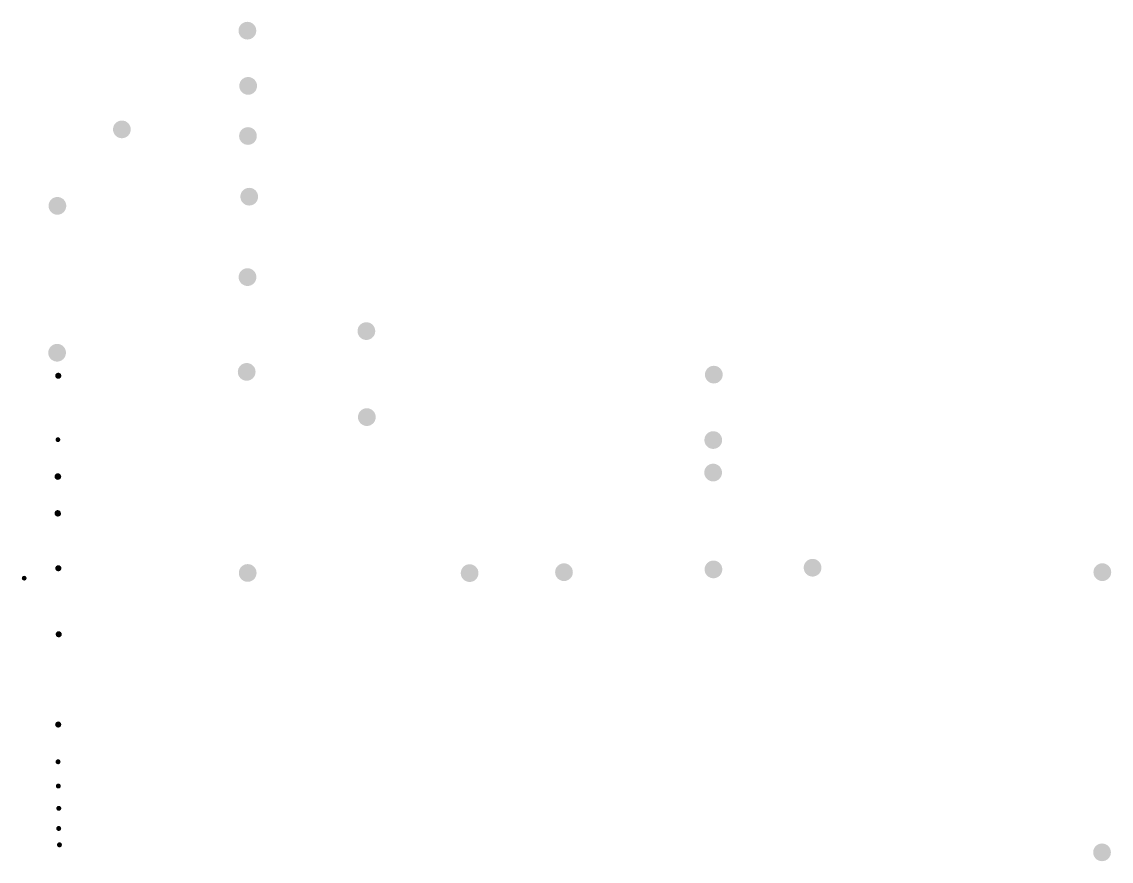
# Model space of a CAD drawing. Header units: millimetres. Extents: x 99 to 7319, y 9 to 3082.
# Drawn here: x 3757 to 7319, y 337 to 3082 of the extents above; entities that cross this region are included whole.
import ezdxf

# ---------------------------------------------------------------- set-up
doc = ezdxf.new("R2010")
doc.units = ezdxf.units.MM
doc.header["$MEASUREMENT"] = 0

msp = doc.modelspace()

# ---------------------------------------------------------------- hatches: boundary and pattern name
h = msp.add_hatch(color=256)
edge = h.paths.add_edge_path()
edge.add_arc((4494.6, 3052.8), 29, 0, 360)
h = msp.add_hatch(color=256)
edge = h.paths.add_edge_path()
edge.add_arc((4497.1, 2872.2), 29, 0, 360)
h = msp.add_hatch(color=256)
edge = h.paths.add_edge_path()
edge.add_arc((4084.3, 2730), 29, 90, 450)
h = msp.add_hatch(color=256)
edge = h.paths.add_edge_path()
edge.add_arc((4496.5, 2708.3), 29, 90, 450)
h = msp.add_hatch(color=256)
edge = h.paths.add_edge_path()
edge.add_arc((4500.6, 2509.9), 29, 0, 360)
h = msp.add_hatch(color=256)
edge = h.paths.add_edge_path()
edge.add_arc((3873.5, 2479.9), 29, 90, 450)
h = msp.add_hatch(color=256)
edge = h.paths.add_edge_path()
edge.add_arc((4495, 2246.9), 29, 0, 360)
h = msp.add_hatch(color=256)
edge = h.paths.add_edge_path()
edge.add_arc((4883.6, 2070.4), 29, 0, 360)
h = msp.add_hatch(color=256)
edge = h.paths.add_edge_path()
edge.add_arc((3872.5, 1999.6), 29, 90, 450)
h = msp.add_hatch(color=256)
edge = h.paths.add_edge_path()
edge.add_arc((4492.3, 1937), 29, 0, 360)
for color, points in [(1, [(3886.4, 1924.3, 1), (3866.3, 1924.3, 1)]), (256, [(3875.2, 1707.6, -1), (3875.2, 1723.3, -1)]), (256, [(3874.9, 1594.7), (3885.7, 1594.7, -1), (3864.1, 1594.7, -0.414214), (3874.9, 1605.5)]), (256, [(3875.4, 1595.1), (3886.2, 1595.1, -1), (3864.6, 1595.1, -0.414214), (3875.4, 1605.8)]), (256, [(3885.3, 1595.5, 1), (3865.2, 1595.5, 1)]), (256, [(3874.9, 1474.5), (3885.7, 1474.5, -1), (3864.1, 1474.5, -0.414214), (3874.9, 1485.3)]), (256, [(3884.8, 1474.9, 1), (3864.7, 1474.9, 1)]), (256, [(3886.6, 1294.9, 1), (3866.5, 1294.9, 1)]), (256, [(3764.9, 1254.6, -1), (3764.9, 1270.2, -1)]), (256, [(3887.8, 1079, 1), (3867.8, 1079, 1)]), (256, [(3886.1, 783.8, 1), (3866.1, 783.8, 1)]), (256, [(3883.6, 662, 1), (3867.4, 662, 1)]), (256, [(3883.8, 662, 1), (3867.6, 662, 1)]), (256, [(3880.9, 663.2, 1), (3870, 663.2, 1)]), (256, [(3884.6, 582.7, 1), (3868.4, 582.7, 1)]), (256, [(3884.7, 582.7, 1), (3868.5, 582.7, 1)]), (256, [(3881.8, 583.9, 1), (3871, 583.9, 1)]), (256, [(3886.1, 509.8, 1), (3869.9, 509.8, 1)]), (256, [(3886.3, 509.8, 1), (3870.1, 509.8, 1)]), (256, [(3883.4, 511, 1), (3872.5, 511, 1)]), (256, [(3885.8, 444, 1), (3869.6, 444, 1)]), (256, [(3886, 443.9, 1), (3869.8, 443.9, 1)]), (256, [(3883.1, 445.1, 1), (3872.2, 445.1, 1)]), (256, [(3888.3, 390.5, 1), (3872.1, 390.5, 1)]), (256, [(3888.4, 390.4, 1), (3872.2, 390.4, 1)]), (256, [(3885.5, 391.6, 1), (3874.7, 391.6, 1)])]:
    msp.add_hatch(color=color).paths.add_polyline_path(points)
h = msp.add_hatch(color=256)
edge = h.paths.add_edge_path()
edge.add_arc((6019.5, 1928), 29, 0, 360)
h = msp.add_hatch(color=256)
edge = h.paths.add_edge_path()
edge.add_arc((4885.1, 1789.1), 29, 0, 360)
h = msp.add_hatch(color=256)
edge = h.paths.add_edge_path()
edge.add_arc((6017.6, 1714.1), 29, 0, 360)
h = msp.add_hatch(color=256)
edge = h.paths.add_edge_path()
edge.add_arc((6017.2, 1607.8), 29, 0, 360)
h = msp.add_hatch(color=256)
edge = h.paths.add_edge_path()
edge.add_arc((6018.2, 1291.1), 29, 0, 360)
h = msp.add_hatch(color=256)
edge = h.paths.add_edge_path()
edge.add_arc((6342.3, 1296.6), 29, 0, 360)
h = msp.add_hatch(color=256)
edge = h.paths.add_edge_path()
edge.add_arc((4495.6, 1279.5), 29, 0, 360)
h = msp.add_hatch(color=256)
edge = h.paths.add_edge_path()
edge.add_arc((5221.1, 1279), 29, 0, 360)
h = msp.add_hatch(color=256)
edge = h.paths.add_edge_path()
edge.add_arc((5529.6, 1282), 29, 0, 360)
h = msp.add_hatch(color=256)
edge = h.paths.add_edge_path()
edge.add_arc((7289.6, 1282.1), 29, 0, 360)
at = {"linetype": 'ByBlock'}
h = msp.add_hatch(color=7, dxfattribs=at)
edge = h.paths.add_edge_path()
edge.add_arc((3874, 661.9), 5.18, 360, 720)
h = msp.add_hatch(color=7, dxfattribs=at)
edge = h.paths.add_edge_path()
edge.add_arc((3874, 663.4), 5.18, 360, 720)
h = msp.add_hatch(color=7, dxfattribs=at)
edge = h.paths.add_edge_path()
edge.add_arc((3877.3, 661.8), 5.18, 360, 720)
h = msp.add_hatch(color=7, dxfattribs=at)
edge = h.paths.add_edge_path()
edge.add_arc((3877.4, 663.4), 5.18, 360, 720)
h = msp.add_hatch(color=7, dxfattribs=at)
edge = h.paths.add_edge_path()
edge.add_arc((3878.1, 662.6), 5.18, 360, 720)
h = msp.add_hatch(color=7, dxfattribs=at)
edge = h.paths.add_edge_path()
edge.add_arc((3878.1, 661.1), 5.18, 360, 720)
h = msp.add_hatch(color=7, dxfattribs=at)
edge = h.paths.add_edge_path()
edge.add_arc((3874.9, 582.6), 5.18, 360, 720)
h = msp.add_hatch(color=7, dxfattribs=at)
edge = h.paths.add_edge_path()
edge.add_arc((3875, 584.2), 5.18, 360, 720)
h = msp.add_hatch(color=7, dxfattribs=at)
edge = h.paths.add_edge_path()
edge.add_arc((3878.3, 584.1), 5.18, 360, 720)
h = msp.add_hatch(color=7, dxfattribs=at)
edge = h.paths.add_edge_path()
edge.add_arc((3878.3, 582.6), 5.18, 360, 720)
h = msp.add_hatch(color=7, dxfattribs=at)
edge = h.paths.add_edge_path()
edge.add_arc((3879, 581.8), 5.18, 360, 720)
h = msp.add_hatch(color=7, dxfattribs=at)
edge = h.paths.add_edge_path()
edge.add_arc((3879.1, 583.4), 5.18, 360, 720)
h = msp.add_hatch(color=7, dxfattribs=at)
edge = h.paths.add_edge_path()
edge.add_arc((3876.5, 509.7), 5.18, 360, 720)
h = msp.add_hatch(color=7, dxfattribs=at)
edge = h.paths.add_edge_path()
edge.add_arc((3879.8, 509.7), 5.18, 360, 720)
h = msp.add_hatch(color=7, dxfattribs=at)
edge = h.paths.add_edge_path()
edge.add_arc((3880.6, 508.9), 5.18, 360, 720)
h = msp.add_hatch(color=7, dxfattribs=at)
edge = h.paths.add_edge_path()
edge.add_arc((3876.2, 443.9), 5.18, 360, 720)
h = msp.add_hatch(color=7, dxfattribs=at)
edge = h.paths.add_edge_path()
edge.add_arc((3879.5, 443.8), 5.18, 360, 720)
h = msp.add_hatch(color=7, dxfattribs=at)
edge = h.paths.add_edge_path()
edge.add_arc((3880.3, 443.1), 5.18, 360, 720)
h = msp.add_hatch(color=7, dxfattribs=at)
edge = h.paths.add_edge_path()
edge.add_arc((3878.6, 390.4), 5.18, 360, 720)
h = msp.add_hatch(color=7, dxfattribs=at)
edge = h.paths.add_edge_path()
edge.add_arc((3882, 390.3), 5.18, 360, 720)
h = msp.add_hatch(color=7, dxfattribs=at)
edge = h.paths.add_edge_path()
edge.add_arc((3882.7, 389.6), 5.18, 360, 720)
h = msp.add_hatch(color=256)
edge = h.paths.add_edge_path()
edge.add_arc((7288.6, 365.9), 29, 0, 360)

doc.saveas('drawing.dxf')
